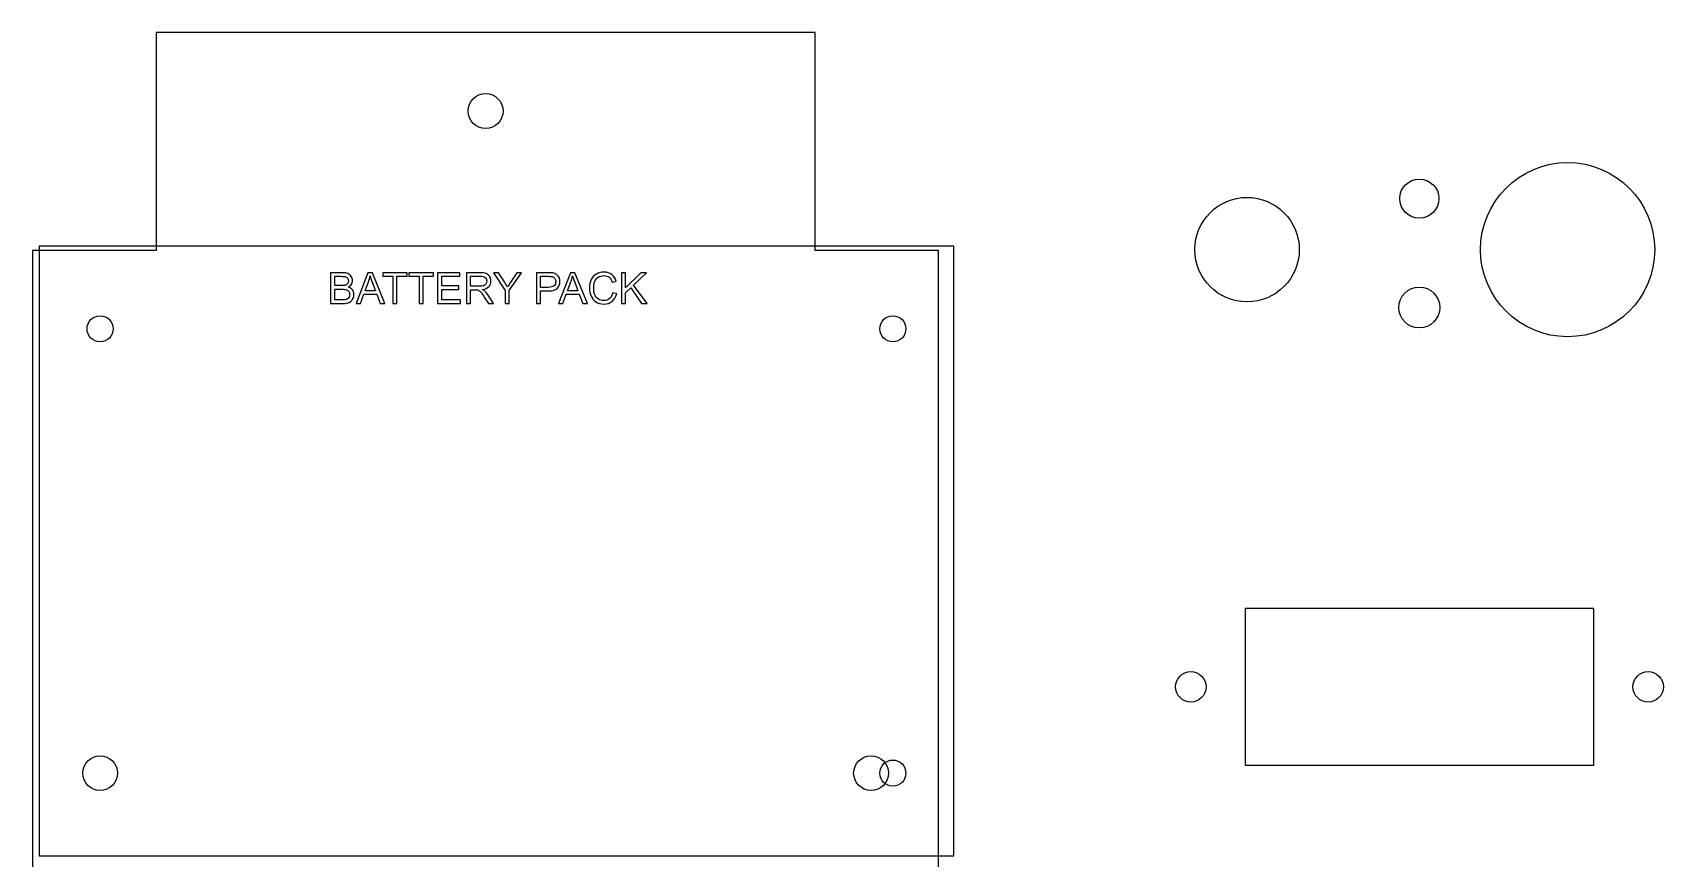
# Model space of a CAD drawing. Extents: x -99 to 88, y -102 to 146.
# Drawn here: x -99.5 to 87.7, y 51.3 to 146 of the extents above; entities that cross this region are included whole.
import ezdxf

# ---------------------------------------------------------------- set-up
doc = ezdxf.new("R2010")
doc.units = 0
doc.header["$MEASUREMENT"] = 0
doc.layers.add('LAYER_1', color=7, linetype='CONTINUOUS')

msp = doc.modelspace()

# ---------------------------------------------------------------- linework, layer by layer
at = {"layer": 'LAYER_1', "color": 114}
msp.add_lwpolyline([(-98.7121, 51.5354), (6.2879, 51.5354), (6.2879, 121.5354), (-98.7121, 121.5354), (-98.7121, 51.5354)], close=True, dxfattribs=at)
at = {"layer": 'LAYER_1', "color": 250}
msp.add_lwpolyline([(39.7392, 61.936), (79.7392, 61.936), (79.7392, 79.936), (39.7392, 79.936), (39.7392, 61.936)], close=True, dxfattribs=at)
for centre, major_axis in [((-47.462, 137.0354), (0, 2)), ((76.7451, 121.1226), (0, 10)), ((59.7203, 126.9821), (0, 2.25)), ((39.9451, 121.1226), (0, 6)), ((59.7203, 114.4821), (0, 2.35)), ((-91.7121, 112.0354), (0, 1.5)), ((-0.7121, 112.0354), (0, 1.5)), ((33.4892, 70.936), (0, 1.75)), ((85.9892, 70.936), (0, 1.75)), ((-91.7121, 61.0354), (0, 2)), ((-3.2121, 61.0354), (0, 2)), ((-0.7121, 61.0354), (0, 1.5))]:
    msp.add_ellipse(centre, major_axis=major_axis, ratio=1, dxfattribs=at)
msp.add_open_spline([(-9.6438, 121.0354), (-9.6438, 121.0354), (4.538, 121.0354), (4.538, 121.0354), (4.538, 121.0354), (4.538, 121.0354), (4.538, 1.0354), (4.538, 1.0354), (4.538, 1.0354), (4.538, 1.0354), (-9.6438, 1.0354), (-9.6438, 1.0354), (-9.6438, 1.0354), (-9.6438, 1.0354), (-9.6438, -23.9646), (-9.6438, -23.9646), (-9.6438, -23.9646), (-9.6438, -23.9646), (-85.2802, -23.9646), (-85.2802, -23.9646), (-85.2802, -23.9646), (-85.2802, -23.9646), (-85.2802, 1.0354), (-85.2802, 1.0354), (-85.2802, 1.0354), (-85.2802, 1.0354), (-99.462, 1.0354), (-99.462, 1.0354), (-99.462, 1.0354), (-99.462, 1.0354), (-99.462, 121.0354), (-99.462, 121.0354), (-99.462, 121.0354), (-99.462, 121.0354), (-85.2802, 121.0354), (-85.2802, 121.0354), (-85.2802, 121.0354), (-85.2802, 121.0354), (-85.2802, 146.0354), (-85.2802, 146.0354), (-85.2802, 146.0354), (-85.2802, 146.0354), (-9.6438, 146.0354), (-9.6438, 146.0354), (-9.6438, 146.0354), (-9.6438, 146.0354), (-9.6438, 121.0354), (-9.6438, 121.0354)], degree=3, knots=[0, 0, 0, 0, 0.07692308, 0.07692308, 0.07692308, 0.07692308, 0.15384615, 0.15384615, 0.15384615, 0.15384615, 0.23076923, 0.23076923, 0.23076923, 0.23076923, 0.30769231, 0.30769231, 0.30769231, 0.30769231, 0.38461538, 0.38461538, 0.38461538, 0.38461538, 0.46153846, 0.46153846, 0.46153846, 0.46153846, 0.53846154, 0.53846154, 0.53846154, 0.53846154, 0.61538462, 0.61538462, 0.61538462, 0.61538462, 0.69230769, 0.69230769, 0.69230769, 0.69230769, 0.76923077, 0.76923077, 0.76923077, 0.76923077, 0.84615385, 0.84615385, 0.84615385, 0.84615385, 1, 1, 1, 1], dxfattribs=at)
at = {"layer": 'LAYER_1', "color": 114}
for points, knots in [([(-65.2503, 114.9433), (-65.2503, 114.9433), (-65.2503, 118.4787), (-65.2503, 118.4787), (-65.2503, 118.4787), (-65.2503, 118.4787), (-63.9235, 118.4787), (-63.9235, 118.4787), (-63.9235, 118.4787), (-63.6535, 118.4787), (-63.437, 118.4424), (-63.274, 118.3717), (-63.274, 118.3717), (-63.1102, 118.3), (-62.9826, 118.1897), (-62.8904, 118.0408), (-62.8904, 118.0408), (-62.7982, 117.8926), (-62.7513, 117.737), (-62.7513, 117.574), (-62.7513, 117.574), (-62.7513, 117.4234), (-62.7925, 117.281), (-62.8748, 117.1477), (-62.8748, 117.1477), (-62.9563, 117.0143), (-63.0806, 116.9065), (-63.246, 116.8242), (-63.246, 116.8242), (-63.032, 116.7616), (-62.8682, 116.6546), (-62.753, 116.504), (-62.753, 116.504), (-62.6377, 116.3525), (-62.5801, 116.1739), (-62.5801, 115.9681), (-62.5801, 115.9681), (-62.5801, 115.8027), (-62.6155, 115.6487), (-62.6855, 115.5063), (-62.6855, 115.5063), (-62.7554, 115.3639), (-62.8419, 115.2544), (-62.9447, 115.1771), (-62.9447, 115.1771), (-63.0476, 115.0997), (-63.1769, 115.0421), (-63.3316, 115.0026), (-63.3316, 115.0026), (-63.4864, 114.9631), (-63.6765, 114.9433), (-63.9021, 114.9433), (-63.9021, 114.9433), (-63.9021, 114.9433), (-65.2503, 114.9433), (-65.2503, 114.9433)], [0, 0, 0, 0, 0.06666667, 0.06666667, 0.06666667, 0.06666667, 0.13333333, 0.13333333, 0.13333333, 0.13333333, 0.2, 0.2, 0.2, 0.2, 0.26666667, 0.26666667, 0.26666667, 0.26666667, 0.33333333, 0.33333333, 0.33333333, 0.33333333, 0.4, 0.4, 0.4, 0.4, 0.46666667, 0.46666667, 0.46666667, 0.46666667, 0.53333333, 0.53333333, 0.53333333, 0.53333333, 0.6, 0.6, 0.6, 0.6, 0.66666667, 0.66666667, 0.66666667, 0.66666667, 0.73333333, 0.73333333, 0.73333333, 0.73333333, 0.8, 0.8, 0.8, 0.8, 0.86666667, 0.86666667, 0.86666667, 0.86666667, 1, 1, 1, 1]), ([(-64.782, 116.9929), (-64.782, 116.9929), (-64.0173, 116.9929), (-64.0173, 116.9929), (-64.0173, 116.9929), (-63.8107, 116.9929), (-63.6617, 117.0069), (-63.5712, 117.0341), (-63.5712, 117.0341), (-63.4526, 117.0695), (-63.3629, 117.1279), (-63.3028, 117.2102), (-63.3028, 117.2102), (-63.2427, 117.2925), (-63.2123, 117.3954), (-63.2123, 117.5189), (-63.2123, 117.5189), (-63.2123, 117.6358), (-63.2403, 117.7395), (-63.2962, 117.8284), (-63.2962, 117.8284), (-63.353, 117.9181), (-63.4337, 117.979), (-63.5374, 118.0119), (-63.5374, 118.0119), (-63.6419, 118.0449), (-63.8214, 118.0613), (-64.0757, 118.0613), (-64.0757, 118.0613), (-64.0757, 118.0613), (-64.782, 118.0613), (-64.782, 118.0613), (-64.782, 118.0613), (-64.782, 118.0613), (-64.782, 116.9929), (-64.782, 116.9929)], [0, 0, 0, 0, 0.1, 0.1, 0.1, 0.1, 0.2, 0.2, 0.2, 0.2, 0.3, 0.3, 0.3, 0.3, 0.4, 0.4, 0.4, 0.4, 0.5, 0.5, 0.5, 0.5, 0.6, 0.6, 0.6, 0.6, 0.7, 0.7, 0.7, 0.7, 0.8, 0.8, 0.8, 0.8, 1, 1, 1, 1]), ([(-62.3249, 114.9433), (-62.3249, 114.9433), (-60.9667, 118.4787), (-60.9667, 118.4787), (-60.9667, 118.4787), (-60.9667, 118.4787), (-60.463, 118.4787), (-60.463, 118.4787), (-60.463, 118.4787), (-60.463, 118.4787), (-59.0159, 114.9433), (-59.0159, 114.9433), (-59.0159, 114.9433), (-59.0159, 114.9433), (-59.5493, 114.9433), (-59.5493, 114.9433), (-59.5493, 114.9433), (-59.5493, 114.9433), (-59.9617, 116.0142), (-59.9617, 116.0142), (-59.9617, 116.0142), (-59.9617, 116.0142), (-61.44, 116.0142), (-61.44, 116.0142), (-61.44, 116.0142), (-61.44, 116.0142), (-61.8277, 114.9433), (-61.8277, 114.9433), (-61.8277, 114.9433), (-61.8277, 114.9433), (-62.3249, 114.9433), (-62.3249, 114.9433)], [0, 0, 0, 0, 0.11111111, 0.11111111, 0.11111111, 0.11111111, 0.22222222, 0.22222222, 0.22222222, 0.22222222, 0.33333333, 0.33333333, 0.33333333, 0.33333333, 0.44444444, 0.44444444, 0.44444444, 0.44444444, 0.55555556, 0.55555556, 0.55555556, 0.55555556, 0.66666667, 0.66666667, 0.66666667, 0.66666667, 0.77777778, 0.77777778, 0.77777778, 0.77777778, 1, 1, 1, 1]), ([(-61.305, 116.3953), (-61.305, 116.3953), (-60.1057, 116.3953), (-60.1057, 116.3953), (-60.1057, 116.3953), (-60.1057, 116.3953), (-60.4753, 117.374), (-60.4753, 117.374), (-60.4753, 117.374), (-60.5873, 117.6712), (-60.6712, 117.9156), (-60.7256, 118.1074), (-60.7256, 118.1074), (-60.7708, 117.8802), (-60.8342, 117.6555), (-60.9165, 117.4316), (-60.9165, 117.4316), (-60.9165, 117.4316), (-61.305, 116.3953), (-61.305, 116.3953)], [0, 0, 0, 0, 0.16666667, 0.16666667, 0.16666667, 0.16666667, 0.33333333, 0.33333333, 0.33333333, 0.33333333, 0.5, 0.5, 0.5, 0.5, 0.66666667, 0.66666667, 0.66666667, 0.66666667, 1, 1, 1, 1]), ([(-58.1088, 114.9433), (-58.1088, 114.9433), (-58.1088, 118.0613), (-58.1088, 118.0613), (-58.1088, 118.0613), (-58.1088, 118.0613), (-59.2735, 118.0613), (-59.2735, 118.0613), (-59.2735, 118.0613), (-59.2735, 118.0613), (-59.2735, 118.4787), (-59.2735, 118.4787), (-59.2735, 118.4787), (-59.2735, 118.4787), (-56.4716, 118.4787), (-56.4716, 118.4787), (-56.4716, 118.4787), (-56.4716, 118.4787), (-56.4716, 118.0613), (-56.4716, 118.0613), (-56.4716, 118.0613), (-56.4716, 118.0613), (-57.6413, 118.0613), (-57.6413, 118.0613), (-57.6413, 118.0613), (-57.6413, 118.0613), (-57.6413, 114.9433), (-57.6413, 114.9433), (-57.6413, 114.9433), (-57.6413, 114.9433), (-58.1088, 114.9433), (-58.1088, 114.9433)], [0, 0, 0, 0, 0.11111111, 0.11111111, 0.11111111, 0.11111111, 0.22222222, 0.22222222, 0.22222222, 0.22222222, 0.33333333, 0.33333333, 0.33333333, 0.33333333, 0.44444444, 0.44444444, 0.44444444, 0.44444444, 0.55555556, 0.55555556, 0.55555556, 0.55555556, 0.66666667, 0.66666667, 0.66666667, 0.66666667, 0.77777778, 0.77777778, 0.77777778, 0.77777778, 1, 1, 1, 1]), ([(-55.092, 114.9433), (-55.092, 114.9433), (-55.092, 118.0613), (-55.092, 118.0613), (-55.092, 118.0613), (-55.092, 118.0613), (-56.2567, 118.0613), (-56.2567, 118.0613), (-56.2567, 118.0613), (-56.2567, 118.0613), (-56.2567, 118.4787), (-56.2567, 118.4787), (-56.2567, 118.4787), (-56.2567, 118.4787), (-53.4548, 118.4787), (-53.4548, 118.4787), (-53.4548, 118.4787), (-53.4548, 118.4787), (-53.4548, 118.0613), (-53.4548, 118.0613), (-53.4548, 118.0613), (-53.4548, 118.0613), (-54.6245, 118.0613), (-54.6245, 118.0613), (-54.6245, 118.0613), (-54.6245, 118.0613), (-54.6245, 114.9433), (-54.6245, 114.9433), (-54.6245, 114.9433), (-54.6245, 114.9433), (-55.092, 114.9433), (-55.092, 114.9433)], [0, 0, 0, 0, 0.11111111, 0.11111111, 0.11111111, 0.11111111, 0.22222222, 0.22222222, 0.22222222, 0.22222222, 0.33333333, 0.33333333, 0.33333333, 0.33333333, 0.44444444, 0.44444444, 0.44444444, 0.44444444, 0.55555556, 0.55555556, 0.55555556, 0.55555556, 0.66666667, 0.66666667, 0.66666667, 0.66666667, 0.77777778, 0.77777778, 0.77777778, 0.77777778, 1, 1, 1, 1]), ([(-52.965, 114.9433), (-52.965, 114.9433), (-52.965, 118.4787), (-52.965, 118.4787), (-52.965, 118.4787), (-52.965, 118.4787), (-50.4092, 118.4787), (-50.4092, 118.4787), (-50.4092, 118.4787), (-50.4092, 118.4787), (-50.4092, 118.0613), (-50.4092, 118.0613), (-50.4092, 118.0613), (-50.4092, 118.0613), (-52.4975, 118.0613), (-52.4975, 118.0613), (-52.4975, 118.0613), (-52.4975, 118.0613), (-52.4975, 116.9789), (-52.4975, 116.9789), (-52.4975, 116.9789), (-52.4975, 116.9789), (-50.5417, 116.9789), (-50.5417, 116.9789), (-50.5417, 116.9789), (-50.5417, 116.9789), (-50.5417, 116.564), (-50.5417, 116.564), (-50.5417, 116.564), (-50.5417, 116.564), (-52.4975, 116.564), (-52.4975, 116.564), (-52.4975, 116.564), (-52.4975, 116.564), (-52.4975, 115.3606), (-52.4975, 115.3606), (-52.4975, 115.3606), (-52.4975, 115.3606), (-50.3269, 115.3606), (-50.3269, 115.3606), (-50.3269, 115.3606), (-50.3269, 115.3606), (-50.3269, 114.9433), (-50.3269, 114.9433), (-50.3269, 114.9433), (-50.3269, 114.9433), (-52.965, 114.9433), (-52.965, 114.9433)], [0, 0, 0, 0, 0.07692308, 0.07692308, 0.07692308, 0.07692308, 0.15384615, 0.15384615, 0.15384615, 0.15384615, 0.23076923, 0.23076923, 0.23076923, 0.23076923, 0.30769231, 0.30769231, 0.30769231, 0.30769231, 0.38461538, 0.38461538, 0.38461538, 0.38461538, 0.46153846, 0.46153846, 0.46153846, 0.46153846, 0.53846154, 0.53846154, 0.53846154, 0.53846154, 0.61538462, 0.61538462, 0.61538462, 0.61538462, 0.69230769, 0.69230769, 0.69230769, 0.69230769, 0.76923077, 0.76923077, 0.76923077, 0.76923077, 0.84615385, 0.84615385, 0.84615385, 0.84615385, 1, 1, 1, 1]), ([(-49.6733, 114.9433), (-49.6733, 114.9433), (-49.6733, 118.4787), (-49.6733, 118.4787), (-49.6733, 118.4787), (-49.6733, 118.4787), (-48.106, 118.4787), (-48.106, 118.4787), (-48.106, 118.4787), (-47.7908, 118.4787), (-47.5512, 118.4466), (-47.3874, 118.3832), (-47.3874, 118.3832), (-47.2236, 118.3198), (-47.0928, 118.2078), (-46.994, 118.0473), (-46.994, 118.0473), (-46.896, 117.886), (-46.8475, 117.7082), (-46.8475, 117.5139), (-46.8475, 117.5139), (-46.8475, 117.2629), (-46.9281, 117.0522), (-47.0911, 116.8801), (-47.0911, 116.8801), (-47.2533, 116.7081), (-47.5043, 116.5986), (-47.8435, 116.5517), (-47.8435, 116.5517), (-47.7192, 116.4924), (-47.6253, 116.434), (-47.5611, 116.3756), (-47.5611, 116.3756), (-47.4245, 116.2504), (-47.2952, 116.0932), (-47.1726, 115.9055), (-47.1726, 115.9055), (-47.1726, 115.9055), (-46.5577, 114.9433), (-46.5577, 114.9433), (-46.5577, 114.9433), (-46.5577, 114.9433), (-47.1463, 114.9433), (-47.1463, 114.9433), (-47.1463, 114.9433), (-47.1463, 114.9433), (-47.6138, 115.6792), (-47.6138, 115.6792), (-47.6138, 115.6792), (-47.7504, 115.8907), (-47.8632, 116.0537), (-47.9521, 116.1657), (-47.9521, 116.1657), (-48.0402, 116.2784), (-48.1192, 116.3574), (-48.1892, 116.4019), (-48.1892, 116.4019), (-48.2591, 116.4472), (-48.3299, 116.4784), (-48.4024, 116.4966), (-48.4024, 116.4966), (-48.4559, 116.5073), (-48.5423, 116.513), (-48.6633, 116.513), (-48.6633, 116.513), (-48.6633, 116.513), (-49.2057, 116.513), (-49.2057, 116.513), (-49.2057, 116.513), (-49.2057, 116.513), (-49.2057, 114.9433), (-49.2057, 114.9433), (-49.2057, 114.9433), (-49.2057, 114.9433), (-49.6733, 114.9433), (-49.6733, 114.9433)], [0, 0, 0, 0, 0.05, 0.05, 0.05, 0.05, 0.1, 0.1, 0.1, 0.1, 0.15, 0.15, 0.15, 0.15, 0.2, 0.2, 0.2, 0.2, 0.25, 0.25, 0.25, 0.25, 0.3, 0.3, 0.3, 0.3, 0.35, 0.35, 0.35, 0.35, 0.4, 0.4, 0.4, 0.4, 0.45, 0.45, 0.45, 0.45, 0.5, 0.5, 0.5, 0.5, 0.55, 0.55, 0.55, 0.55, 0.6, 0.6, 0.6, 0.6, 0.65, 0.65, 0.65, 0.65, 0.7, 0.7, 0.7, 0.7, 0.75, 0.75, 0.75, 0.75, 0.8, 0.8, 0.8, 0.8, 0.85, 0.85, 0.85, 0.85, 0.9, 0.9, 0.9, 0.9, 1, 1, 1, 1]), ([(-49.2057, 116.918), (-49.2057, 116.918), (-48.1999, 116.918), (-48.1999, 116.918), (-48.1999, 116.918), (-47.9867, 116.918), (-47.8188, 116.9402), (-47.6986, 116.9847), (-47.6986, 116.9847), (-47.5776, 117.0291), (-47.4862, 117.0999), (-47.4237, 117.197), (-47.4237, 117.197), (-47.3611, 117.2942), (-47.3298, 117.3995), (-47.3298, 117.5139), (-47.3298, 117.5139), (-47.3298, 117.681), (-47.3899, 117.8185), (-47.5117, 117.9263), (-47.5117, 117.9263), (-47.6327, 118.0342), (-47.8245, 118.0877), (-48.0871, 118.0877), (-48.0871, 118.0877), (-48.0871, 118.0877), (-49.2057, 118.0877), (-49.2057, 118.0877), (-49.2057, 118.0877), (-49.2057, 118.0877), (-49.2057, 116.918), (-49.2057, 116.918)], [0, 0, 0, 0, 0.11111111, 0.11111111, 0.11111111, 0.11111111, 0.22222222, 0.22222222, 0.22222222, 0.22222222, 0.33333333, 0.33333333, 0.33333333, 0.33333333, 0.44444444, 0.44444444, 0.44444444, 0.44444444, 0.55555556, 0.55555556, 0.55555556, 0.55555556, 0.66666667, 0.66666667, 0.66666667, 0.66666667, 0.77777778, 0.77777778, 0.77777778, 0.77777778, 1, 1, 1, 1]), ([(-45.207, 114.9433), (-45.207, 114.9433), (-45.207, 116.4406), (-45.207, 116.4406), (-45.207, 116.4406), (-45.207, 116.4406), (-46.5693, 118.4787), (-46.5693, 118.4787), (-46.5693, 118.4787), (-46.5693, 118.4787), (-46.0005, 118.4787), (-46.0005, 118.4787), (-46.0005, 118.4787), (-46.0005, 118.4787), (-45.3033, 117.4127), (-45.3033, 117.4127), (-45.3033, 117.4127), (-45.1749, 117.2135), (-45.0555, 117.0143), (-44.9444, 116.8143), (-44.9444, 116.8143), (-44.8382, 116.9995), (-44.7098, 117.2077), (-44.5584, 117.439), (-44.5584, 117.439), (-44.5584, 117.439), (-43.8735, 118.4787), (-43.8735, 118.4787), (-43.8735, 118.4787), (-43.8735, 118.4787), (-43.3286, 118.4787), (-43.3286, 118.4787), (-43.3286, 118.4787), (-43.3286, 118.4787), (-44.7395, 116.4406), (-44.7395, 116.4406), (-44.7395, 116.4406), (-44.7395, 116.4406), (-44.7395, 114.9433), (-44.7395, 114.9433), (-44.7395, 114.9433), (-44.7395, 114.9433), (-45.207, 114.9433), (-45.207, 114.9433)], [0, 0, 0, 0, 0.08333333, 0.08333333, 0.08333333, 0.08333333, 0.16666667, 0.16666667, 0.16666667, 0.16666667, 0.25, 0.25, 0.25, 0.25, 0.33333333, 0.33333333, 0.33333333, 0.33333333, 0.41666667, 0.41666667, 0.41666667, 0.41666667, 0.5, 0.5, 0.5, 0.5, 0.58333333, 0.58333333, 0.58333333, 0.58333333, 0.66666667, 0.66666667, 0.66666667, 0.66666667, 0.75, 0.75, 0.75, 0.75, 0.83333333, 0.83333333, 0.83333333, 0.83333333, 1, 1, 1, 1]), ([(-41.6255, 114.9433), (-41.6255, 114.9433), (-41.6255, 118.4787), (-41.6255, 118.4787), (-41.6255, 118.4787), (-41.6255, 118.4787), (-40.292, 118.4787), (-40.292, 118.4787), (-40.292, 118.4787), (-40.0574, 118.4787), (-39.878, 118.4671), (-39.7545, 118.4449), (-39.7545, 118.4449), (-39.5808, 118.4161), (-39.4351, 118.3609), (-39.3174, 118.2795), (-39.3174, 118.2795), (-39.2005, 118.1988), (-39.1059, 118.0844), (-39.0343, 117.9387), (-39.0343, 117.9387), (-38.9627, 117.7922), (-38.9273, 117.6317), (-38.9273, 117.4563), (-38.9273, 117.4563), (-38.9273, 117.1559), (-39.0227, 116.9007), (-39.2137, 116.6925), (-39.2137, 116.6925), (-39.4055, 116.485), (-39.7512, 116.3805), (-40.2509, 116.3805), (-40.2509, 116.3805), (-40.2509, 116.3805), (-41.1579, 116.3805), (-41.1579, 116.3805), (-41.1579, 116.3805), (-41.1579, 116.3805), (-41.1579, 114.9433), (-41.1579, 114.9433), (-41.1579, 114.9433), (-41.1579, 114.9433), (-41.6255, 114.9433), (-41.6255, 114.9433)], [0, 0, 0, 0, 0.08333333, 0.08333333, 0.08333333, 0.08333333, 0.16666667, 0.16666667, 0.16666667, 0.16666667, 0.25, 0.25, 0.25, 0.25, 0.33333333, 0.33333333, 0.33333333, 0.33333333, 0.41666667, 0.41666667, 0.41666667, 0.41666667, 0.5, 0.5, 0.5, 0.5, 0.58333333, 0.58333333, 0.58333333, 0.58333333, 0.66666667, 0.66666667, 0.66666667, 0.66666667, 0.75, 0.75, 0.75, 0.75, 0.83333333, 0.83333333, 0.83333333, 0.83333333, 1, 1, 1, 1]), ([(-41.1579, 116.7978), (-41.1579, 116.7978), (-40.2434, 116.7978), (-40.2434, 116.7978), (-40.2434, 116.7978), (-39.9414, 116.7978), (-39.7265, 116.8538), (-39.5998, 116.9666), (-39.5998, 116.9666), (-39.473, 117.0793), (-39.4096, 117.2374), (-39.4096, 117.4415), (-39.4096, 117.4415), (-39.4096, 117.5897), (-39.4467, 117.7164), (-39.5216, 117.8218), (-39.5216, 117.8218), (-39.5965, 117.9272), (-39.6944, 117.9963), (-39.8171, 118.0301), (-39.8171, 118.0301), (-39.8961, 118.0506), (-40.041, 118.0613), (-40.2533, 118.0613), (-40.2533, 118.0613), (-40.2533, 118.0613), (-41.1579, 118.0613), (-41.1579, 118.0613), (-41.1579, 118.0613), (-41.1579, 118.0613), (-41.1579, 116.7978), (-41.1579, 116.7978)], [0, 0, 0, 0, 0.11111111, 0.11111111, 0.11111111, 0.11111111, 0.22222222, 0.22222222, 0.22222222, 0.22222222, 0.33333333, 0.33333333, 0.33333333, 0.33333333, 0.44444444, 0.44444444, 0.44444444, 0.44444444, 0.55555556, 0.55555556, 0.55555556, 0.55555556, 0.66666667, 0.66666667, 0.66666667, 0.66666667, 0.77777778, 0.77777778, 0.77777778, 0.77777778, 1, 1, 1, 1]), ([(-39.0861, 114.9433), (-39.0861, 114.9433), (-37.7279, 118.4787), (-37.7279, 118.4787), (-37.7279, 118.4787), (-37.7279, 118.4787), (-37.2242, 118.4787), (-37.2242, 118.4787), (-37.2242, 118.4787), (-37.2242, 118.4787), (-35.7771, 114.9433), (-35.7771, 114.9433), (-35.7771, 114.9433), (-35.7771, 114.9433), (-36.3105, 114.9433), (-36.3105, 114.9433), (-36.3105, 114.9433), (-36.3105, 114.9433), (-36.7229, 116.0142), (-36.7229, 116.0142), (-36.7229, 116.0142), (-36.7229, 116.0142), (-38.2012, 116.0142), (-38.2012, 116.0142), (-38.2012, 116.0142), (-38.2012, 116.0142), (-38.5889, 114.9433), (-38.5889, 114.9433), (-38.5889, 114.9433), (-38.5889, 114.9433), (-39.0861, 114.9433), (-39.0861, 114.9433)], [0, 0, 0, 0, 0.11111111, 0.11111111, 0.11111111, 0.11111111, 0.22222222, 0.22222222, 0.22222222, 0.22222222, 0.33333333, 0.33333333, 0.33333333, 0.33333333, 0.44444444, 0.44444444, 0.44444444, 0.44444444, 0.55555556, 0.55555556, 0.55555556, 0.55555556, 0.66666667, 0.66666667, 0.66666667, 0.66666667, 0.77777778, 0.77777778, 0.77777778, 0.77777778, 1, 1, 1, 1]), ([(-38.0662, 116.3953), (-38.0662, 116.3953), (-36.8669, 116.3953), (-36.8669, 116.3953), (-36.8669, 116.3953), (-36.8669, 116.3953), (-37.2365, 117.374), (-37.2365, 117.374), (-37.2365, 117.374), (-37.3485, 117.6712), (-37.4324, 117.9156), (-37.4868, 118.1074), (-37.4868, 118.1074), (-37.532, 117.8802), (-37.5954, 117.6555), (-37.6777, 117.4316), (-37.6777, 117.4316), (-37.6777, 117.4316), (-38.0662, 116.3953), (-38.0662, 116.3953)], [0, 0, 0, 0, 0.16666667, 0.16666667, 0.16666667, 0.16666667, 0.33333333, 0.33333333, 0.33333333, 0.33333333, 0.5, 0.5, 0.5, 0.5, 0.66666667, 0.66666667, 0.66666667, 0.66666667, 1, 1, 1, 1]), ([(-32.8813, 116.1829), (-32.8813, 116.1829), (-32.4129, 116.0644), (-32.4129, 116.0644), (-32.4129, 116.0644), (-32.5109, 115.6808), (-32.6879, 115.3878), (-32.9422, 115.1853), (-32.9422, 115.1853), (-33.1974, 114.9836), (-33.5085, 114.8832), (-33.8773, 114.8832), (-33.8773, 114.8832), (-34.2584, 114.8832), (-34.5679, 114.9606), (-34.8066, 115.1153), (-34.8066, 115.1153), (-35.0453, 115.2709), (-35.2272, 115.4956), (-35.3515, 115.7895), (-35.3515, 115.7895), (-35.4758, 116.0842), (-35.5384, 116.4002), (-35.5384, 116.7377), (-35.5384, 116.7377), (-35.5384, 117.1057), (-35.4684, 117.4267), (-35.3277, 117.7008), (-35.3277, 117.7008), (-35.1869, 117.9749), (-34.9869, 118.1832), (-34.7268, 118.3256), (-34.7268, 118.3256), (-34.4675, 118.468), (-34.1819, 118.5387), (-33.8699, 118.5387), (-33.8699, 118.5387), (-33.5159, 118.5387), (-33.2188, 118.449), (-32.9776, 118.2688), (-32.9776, 118.2688), (-32.7364, 118.0885), (-32.5685, 117.8358), (-32.4739, 117.509), (-32.4739, 117.509), (-32.4739, 117.509), (-32.934, 117.4004), (-32.934, 117.4004), (-32.934, 117.4004), (-33.0163, 117.658), (-33.1348, 117.8448), (-33.2912, 117.9626), (-33.2912, 117.9626), (-33.4468, 118.0803), (-33.6427, 118.1387), (-33.8798, 118.1387), (-33.8798, 118.1387), (-34.1514, 118.1387), (-34.3778, 118.0737), (-34.5605, 117.9436), (-34.5605, 117.9436), (-34.7432, 117.8127), (-34.8716, 117.6382), (-34.9449, 117.4185), (-34.9449, 117.4185), (-35.019, 117.1995), (-35.056, 116.9731), (-35.056, 116.7402), (-35.056, 116.7402), (-35.056, 116.4389), (-35.0124, 116.1772), (-34.9251, 115.9525), (-34.9251, 115.9525), (-34.8371, 115.7286), (-34.7013, 115.5607), (-34.5161, 115.4495), (-34.5161, 115.4495), (-34.3308, 115.3384), (-34.1308, 115.2833), (-33.9152, 115.2833), (-33.9152, 115.2833), (-33.6534, 115.2833), (-33.432, 115.359), (-33.2501, 115.5096), (-33.2501, 115.5096), (-33.0682, 115.6611), (-32.9455, 115.8858), (-32.8813, 116.1829)], [0, 0, 0, 0, 0.04347826, 0.04347826, 0.04347826, 0.04347826, 0.08695652, 0.08695652, 0.08695652, 0.08695652, 0.13043478, 0.13043478, 0.13043478, 0.13043478, 0.17391304, 0.17391304, 0.17391304, 0.17391304, 0.2173913, 0.2173913, 0.2173913, 0.2173913, 0.26086957, 0.26086957, 0.26086957, 0.26086957, 0.30434783, 0.30434783, 0.30434783, 0.30434783, 0.34782609, 0.34782609, 0.34782609, 0.34782609, 0.39130435, 0.39130435, 0.39130435, 0.39130435, 0.43478261, 0.43478261, 0.43478261, 0.43478261, 0.47826087, 0.47826087, 0.47826087, 0.47826087, 0.52173913, 0.52173913, 0.52173913, 0.52173913, 0.56521739, 0.56521739, 0.56521739, 0.56521739, 0.60869565, 0.60869565, 0.60869565, 0.60869565, 0.65217391, 0.65217391, 0.65217391, 0.65217391, 0.69565217, 0.69565217, 0.69565217, 0.69565217, 0.73913043, 0.73913043, 0.73913043, 0.73913043, 0.7826087, 0.7826087, 0.7826087, 0.7826087, 0.82608696, 0.82608696, 0.82608696, 0.82608696, 0.86956522, 0.86956522, 0.86956522, 0.86956522, 0.91304348, 0.91304348, 0.91304348, 0.91304348, 1, 1, 1, 1]), ([(-31.8565, 114.9433), (-31.8565, 114.9433), (-31.8565, 118.4787), (-31.8565, 118.4787), (-31.8565, 118.4787), (-31.8565, 118.4787), (-31.3882, 118.4787), (-31.3882, 118.4787), (-31.3882, 118.4787), (-31.3882, 118.4787), (-31.3882, 116.7254), (-31.3882, 116.7254), (-31.3882, 116.7254), (-31.3882, 116.7254), (-29.6324, 118.4787), (-29.6324, 118.4787), (-29.6324, 118.4787), (-29.6324, 118.4787), (-28.9986, 118.4787), (-28.9986, 118.4787), (-28.9986, 118.4787), (-28.9986, 118.4787), (-30.4819, 117.0464), (-30.4819, 117.0464), (-30.4819, 117.0464), (-30.4819, 117.0464), (-28.9336, 114.9433), (-28.9336, 114.9433), (-28.9336, 114.9433), (-28.9336, 114.9433), (-29.5509, 114.9433), (-29.5509, 114.9433), (-29.5509, 114.9433), (-29.5509, 114.9433), (-30.8095, 116.7328), (-30.8095, 116.7328), (-30.8095, 116.7328), (-30.8095, 116.7328), (-31.3882, 116.1681), (-31.3882, 116.1681), (-31.3882, 116.1681), (-31.3882, 116.1681), (-31.3882, 114.9433), (-31.3882, 114.9433), (-31.3882, 114.9433), (-31.3882, 114.9433), (-31.8565, 114.9433), (-31.8565, 114.9433)], [0, 0, 0, 0, 0.07692308, 0.07692308, 0.07692308, 0.07692308, 0.15384615, 0.15384615, 0.15384615, 0.15384615, 0.23076923, 0.23076923, 0.23076923, 0.23076923, 0.30769231, 0.30769231, 0.30769231, 0.30769231, 0.38461538, 0.38461538, 0.38461538, 0.38461538, 0.46153846, 0.46153846, 0.46153846, 0.46153846, 0.53846154, 0.53846154, 0.53846154, 0.53846154, 0.61538462, 0.61538462, 0.61538462, 0.61538462, 0.69230769, 0.69230769, 0.69230769, 0.69230769, 0.76923077, 0.76923077, 0.76923077, 0.76923077, 0.84615385, 0.84615385, 0.84615385, 0.84615385, 1, 1, 1, 1]), ([(-64.782, 115.3606), (-64.782, 115.3606), (-63.9021, 115.3606), (-63.9021, 115.3606), (-63.9021, 115.3606), (-63.7506, 115.3606), (-63.6444, 115.3664), (-63.5835, 115.3771), (-63.5835, 115.3771), (-63.4757, 115.3968), (-63.3859, 115.4289), (-63.3135, 115.4742), (-63.3135, 115.4742), (-63.2411, 115.5187), (-63.1818, 115.5845), (-63.1349, 115.6701), (-63.1349, 115.6701), (-63.0888, 115.7566), (-63.0649, 115.8553), (-63.0649, 115.9681), (-63.0649, 115.9681), (-63.0649, 116.0998), (-63.0987, 116.2142), (-63.1662, 116.3122), (-63.1662, 116.3122), (-63.2337, 116.4093), (-63.3275, 116.4776), (-63.4477, 116.5171), (-63.4477, 116.5171), (-63.567, 116.5558), (-63.7399, 116.5756), (-63.9646, 116.5756), (-63.9646, 116.5756), (-63.9646, 116.5756), (-64.782, 116.5756), (-64.782, 116.5756), (-64.782, 116.5756), (-64.782, 116.5756), (-64.782, 115.3606), (-64.782, 115.3606)], [0, 0, 0, 0, 0.09090909, 0.09090909, 0.09090909, 0.09090909, 0.18181818, 0.18181818, 0.18181818, 0.18181818, 0.27272727, 0.27272727, 0.27272727, 0.27272727, 0.36363636, 0.36363636, 0.36363636, 0.36363636, 0.45454545, 0.45454545, 0.45454545, 0.45454545, 0.54545455, 0.54545455, 0.54545455, 0.54545455, 0.63636364, 0.63636364, 0.63636364, 0.63636364, 0.72727273, 0.72727273, 0.72727273, 0.72727273, 0.81818182, 0.81818182, 0.81818182, 0.81818182, 1, 1, 1, 1])]:
    msp.add_open_spline(points, degree=3, knots=knots, dxfattribs=at)

doc.saveas('drawing.dxf')
